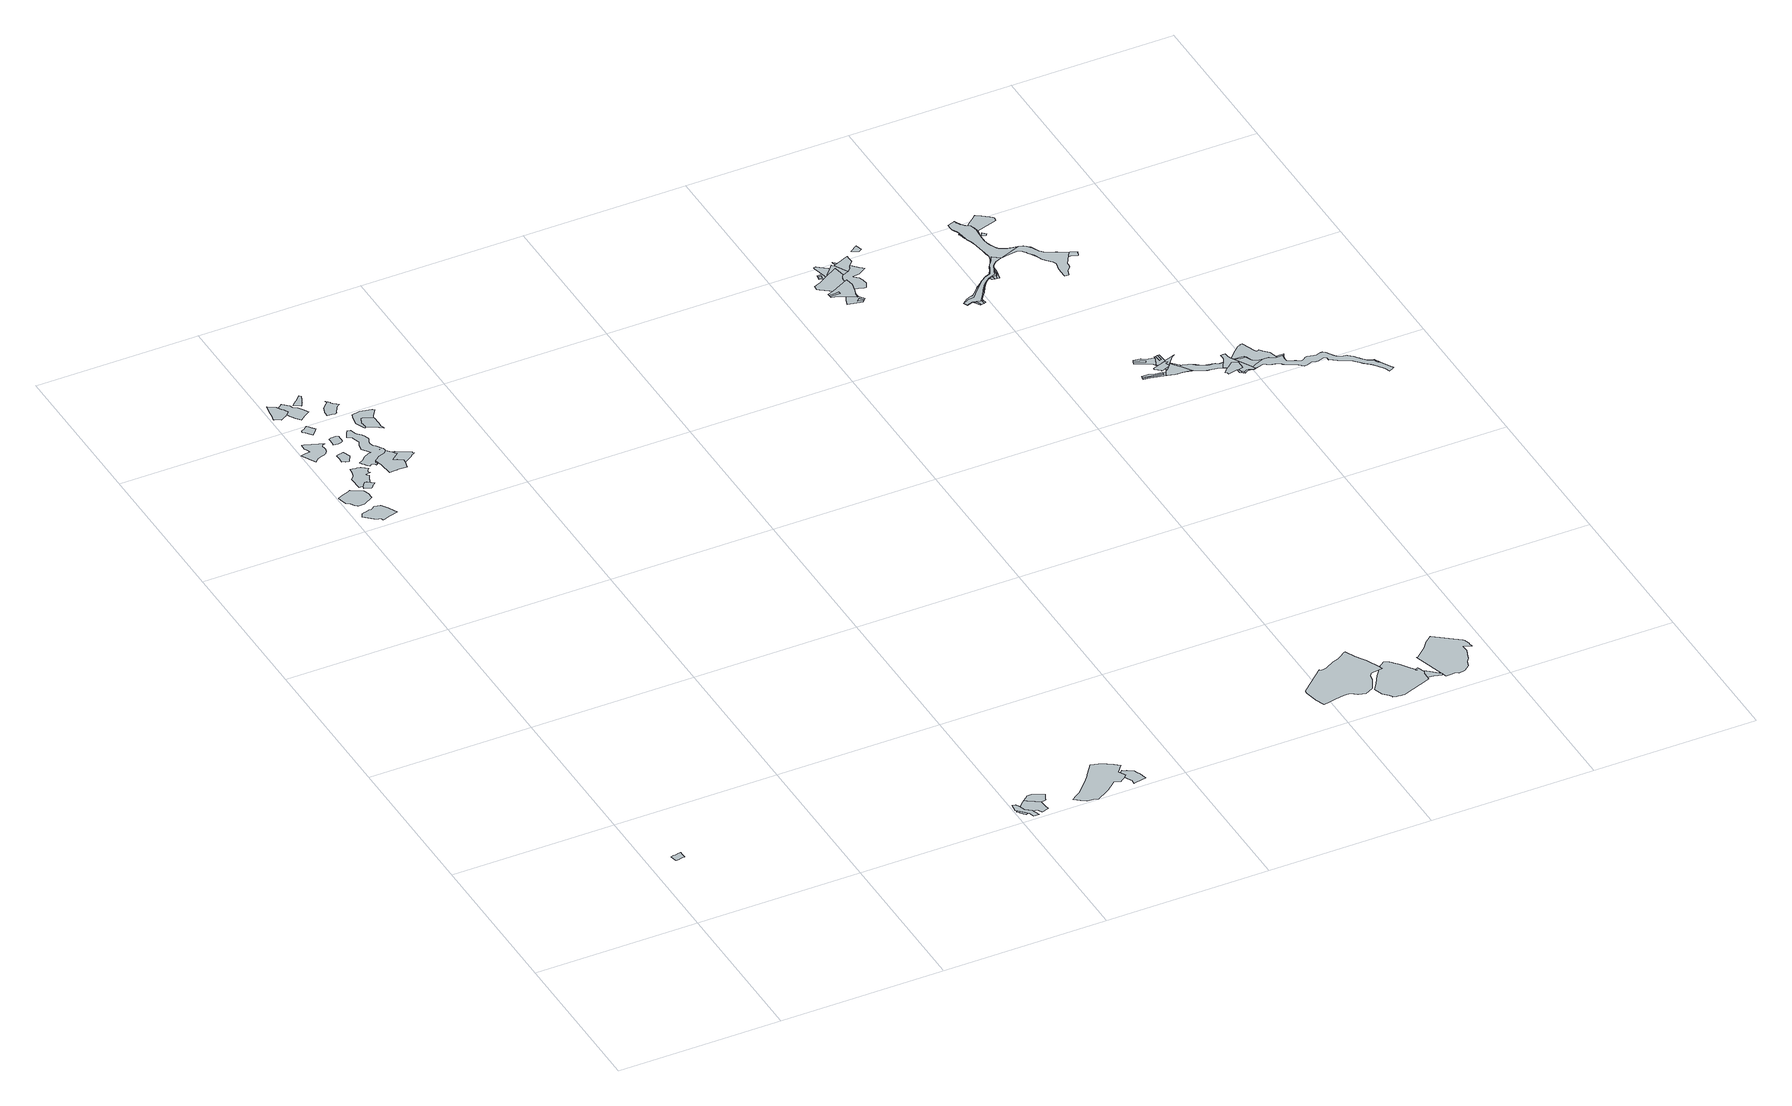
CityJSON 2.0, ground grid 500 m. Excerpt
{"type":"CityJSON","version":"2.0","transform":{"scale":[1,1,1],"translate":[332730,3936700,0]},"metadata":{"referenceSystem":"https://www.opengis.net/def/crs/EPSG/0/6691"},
"CityObjects":{
"object1":{"type":"GenericCityObject","attributes":{"prefecture":"14","disasterType":"1","areaType":"1","zoneNumber":"151-H25-66229","zoneName":"牧野西29","status":"0"},"geometry":[{"type":"MultiSurface","lod":"1","boundaries":[[[0,1,2,3,4,5,6,7,8,9,10,11,12,13]]]}]},
"object2":{"type":"GenericCityObject","attributes":{"prefecture":"14","disasterType":"1","areaType":"1","zoneNumber":"151-H25-66218","zoneName":"牧野西18","status":"0"},"geometry":[{"type":"MultiSurface","lod":"1","boundaries":[[[14,15,16,17,18,19,20,21,22,23,24,25,26,27,28,29,30,31,32,33]]]}]},
"object3":{"type":"GenericCityObject","attributes":{"prefecture":"14","disasterType":"1","areaType":"1","zoneNumber":"151-H25-66218","zoneName":"牧野西18","status":"0"},"geometry":[{"type":"MultiSurface","lod":"1","boundaries":[[[34,35,36,37,38,39,40,41,42,43,44,45,46,47,48,49,50,51,52,53]]]}]},
"object4":{"type":"GenericCityObject","attributes":{"prefecture":"14","disasterType":"1","areaType":"1","zoneNumber":"151-H25-66212","zoneName":"牧野西12","status":"0"},"geometry":[{"type":"MultiSurface","lod":"1","boundaries":[[[54,55,56,57,58,59,60,61,62,63,64,65,66,67,68,69,70,71,72,73,74,75,76,77,78,79,80,81,82,83,84,85,86,87,88,89]]]}]},
"object5":{"type":"GenericCityObject","attributes":{"prefecture":"14","disasterType":"1","areaType":"1","zoneNumber":"151-H25-66218","zoneName":"牧野西18","status":"0"},"geometry":[{"type":"MultiSurface","lod":"1","boundaries":[[[90,91,92,93,94,95,96,97,98,99,100,101,102,103,104,105,106]]]}]},
"object6":{"type":"GenericCityObject","attributes":{"prefecture":"14","disasterType":"1","areaType":"1","zoneNumber":"151-H25-66218","zoneName":"牧野西18","status":"0"},"geometry":[{"type":"MultiSurface","lod":"1","boundaries":[[[107,108,109,110,111,112,113,114,115,116,117,118,119,120,121,122,123,124,125,126,127,128,129,130,131,132,133,134]]]}]},
"object7":{"type":"GenericCityObject","attributes":{"prefecture":"14","disasterType":"1","areaType":"1","zoneNumber":"151-H25-66217","zoneName":"牧野西17","status":"0"},"geometry":[{"type":"MultiSurface","lod":"1","boundaries":[[[135,136,137,138,139,140,141,142,143,144,145,146,147,148]]]}]},
"object8":{"type":"GenericCityObject","attributes":{"prefecture":"14","disasterType":"1","areaType":"1","zoneNumber":"151-H25-66211","zoneName":"牧野西11","status":"0"},"geometry":[{"type":"MultiSurface","lod":"1","boundaries":[[[149,150,151,152,153,154,155,156,157,158,159,160,161,162,163,164,165,166,167,168,169,170]]]}]},
"object9":{"type":"GenericCityObject","attributes":{"prefecture":"14","disasterType":"1","areaType":"1","zoneNumber":"151-H25-66212","zoneName":"牧野西12","status":"0"},"geometry":[{"type":"MultiSurface","lod":"1","boundaries":[[[171,172,173,174,175,176,177,178,179,180,181,182,183,184,185,186,187]]]}]},
"object10":{"type":"GenericCityObject","attributes":{"prefecture":"14","disasterType":"1","areaType":"2","zoneNumber":"151-H25-66212","zoneName":"牧野西12","status":"0"},"geometry":[{"type":"MultiSurface","lod":"1","boundaries":[[[188,172,189,190,191,192,193]]]}]},
"object11":{"type":"GenericCityObject","attributes":{"prefecture":"14","disasterType":"1","areaType":"1","zoneNumber":"151-H25-66217","zoneName":"牧野西17","status":"0"},"geometry":[{"type":"MultiSurface","lod":"1","boundaries":[[[194,195,196,197,198,199,200,201,202,203,204,205,206,207,208,209,210,211,212,213,214]]]}]},
"object12":{"type":"GenericCityObject","attributes":{"prefecture":"14","disasterType":"1","areaType":"1","zoneNumber":"151-H25-66211","zoneName":"牧野西11","status":"0"},"geometry":[{"type":"MultiSurface","lod":"1","boundaries":[[[215,216,217,218,219,220,221,222,223,224,225,226,227,228,229,230,231,232,233,234,235]]]}]},
"object13":{"type":"GenericCityObject","attributes":{"prefecture":"14","disasterType":"1","areaType":"1","zoneNumber":"151-H25-66217","zoneName":"牧野西17","status":"0"},"geometry":[{"type":"MultiSurface","lod":"1","boundaries":[[[236,237,238,239,240,241,242,243,244,245,246,247,248,249,250,251,252,253,254,255,256,257,258,259,260,261,262,263,264,265,266,267,268,269,270,271,272,273,274,275,276,277,278,279,280,281,282,283,284,285,286,287,288,289,290,291,292,293,294,295,296,297,298,299,300,301,302,303,304,305,306]]]}]},
"object14":{"type":"GenericCityObject","attributes":{"prefecture":"14","disasterType":"1","areaType":"1","zoneNumber":"151-H25-66217","zoneName":"牧野西17","status":"0"},"geometry":[{"type":"MultiSurface","lod":"1","boundaries":[[[307,308,309,310,311,312,313,314,315,316,317,318,319,320,321,322,323,324,325,326,327,328,329,330,331,332,333,334,335,336,337]]]}]},
"object15":{"type":"GenericCityObject","attributes":{"prefecture":"14","disasterType":"1","areaType":"1","zoneNumber":"151-H25-66211","zoneName":"牧野西11","status":"0"},"geometry":[{"type":"MultiSurface","lod":"1","boundaries":[[[338,339,340,341,342,343,344,345,346,347,348,349,350,351,352,353,354]]]}]},
"object16":{"type":"GenericCityObject","attributes":{"prefecture":"14","disasterType":"1","areaType":"1","zoneNumber":"151-H25-66217","zoneName":"牧野西17","status":"0"},"geometry":[{"type":"MultiSurface","lod":"1","boundaries":[[[355,356,357,358,359,360,361,362,363,364,365,366,367,368,369,370,371,372,373]]]}]},
"object17":{"type":"GenericCityObject","attributes":{"prefecture":"14","disasterType":"1","areaType":"2","zoneNumber":"151-H25-66217","zoneName":"牧野西17","status":"0"},"geometry":[{"type":"MultiSurface","lod":"1","boundaries":[[[356,357,374,375,376,377,367,378,379,380,381,355]]]}]},
"object18":{"type":"GenericCityObject","attributes":{"prefecture":"14","disasterType":"1","areaType":"1","zoneNumber":"151-H25-66217","zoneName":"牧野西17","status":"0"},"geometry":[{"type":"MultiSurface","lod":"1","boundaries":[[[382,383,384,385,386,387,388,389,390,391,392,393,394,395,396,397,398,399,400,401,402,403,404,405,406,407,408,409,410,411,412,413,414]]]}]},
"object19":{"type":"GenericCityObject","attributes":{"prefecture":"14","disasterType":"1","areaType":"1","zoneNumber":"151-H25-66217","zoneName":"牧野西17","status":"0"},"geometry":[{"type":"MultiSurface","lod":"1","boundaries":[[[415,416,417,418,419,420,421,422,423,424,425,426,427,428,429,430,431,432,433,434,435]]]}]},
"object20":{"type":"GenericCityObject","attributes":{"prefecture":"14","disasterType":"1","areaType":"1","zoneNumber":"151-H25-66217","zoneName":"牧野西17","status":"0"},"geometry":[{"type":"MultiSurface","lod":"1","boundaries":[[[436,437,438,439,440,441,442,443,444,445,446,447,448,449,450,451,452,453,454,455,456,457,458,459,460]]]}]},
"object21":{"type":"GenericCityObject","attributes":{"prefecture":"14","disasterType":"2","areaType":"2","zoneNumber":84056,"zoneName":"西ノ沢","status":"0"},"geometry":[{"type":"MultiSurface","lod":"1","boundaries":[[[461,462,463,464,465,466,467,468,469,470,471]]]}]},
"object22":{"type":"GenericCityObject","attributes":{"prefecture":"14","disasterType":"1","areaType":"1","zoneNumber":"151-H25-66227","zoneName":"牧野西27","status":"0"},"geometry":[{"type":"MultiSurface","lod":"1","boundaries":[[[472,473,474,475,476,477,478,479,480,481,482,483,484,485,486,487,488,489,490,491,492,493,494,495,496,497,498]]]}]},
"object23":{"type":"GenericCityObject","attributes":{"prefecture":"14","disasterType":"1","areaType":"1","zoneNumber":"151-H25-66227","zoneName":"牧野西27","status":"0"},"geometry":[{"type":"MultiSurface","lod":"1","boundaries":[[[499,500,501,502,503,504,505,506,507,508,509,510,511,512,513,514,515,516,517,518]]]}]},
"object24":{"type":"GenericCityObject","attributes":{"prefecture":"14","disasterType":"1","areaType":"1","zoneNumber":"151-H25-66226","zoneName":"牧野西26","status":"0"},"geometry":[{"type":"MultiSurface","lod":"1","boundaries":[[[519,520,521,522,523,524,525,526,527,528,529,530,531,532,533,534,535,536,537,538,539,540,541,542,543,544,545,546,547,548,549]]]}]},
"object25":{"type":"GenericCityObject","attributes":{"prefecture":"14","disasterType":"1","areaType":"1","zoneNumber":"151-H25-66226","zoneName":"牧野西26","status":"0"},"geometry":[{"type":"MultiSurface","lod":"1","boundaries":[[[550,551,552,553,554,555,556,557,558,559,560,561,562,563,564,565,566,567,568,569,570]]]}]},
"object26":{"type":"GenericCityObject","attributes":{"prefecture":"14","disasterType":"1","areaType":"1","zoneNumber":"151-H23-46007","zoneName":"青野原7","status":"0"},"geometry":[{"type":"MultiSurface","lod":"1","boundaries":[[[571,572,573,574,575,576,577,578,579,580,581,582,583,584,585,586,587,588,589,590,591,592,593,594,595,596,597,598,599,600,601,602,603,604,605,606,607,608,609,610,611,612,613,614,615,616]]]}]},
"object27":{"type":"GenericCityObject","attributes":{"prefecture":"14","disasterType":"1","areaType":"1","zoneNumber":"151-H23-46007","zoneName":"青野原7","status":"0"},"geometry":[{"type":"MultiSurface","lod":"1","boundaries":[[[617,618,619,620,621,622,623,624,625,626,627,628,629,630,631,632,633,634,635,636,637,638,639,640,641,642,643,644,645,646,647,648,649]]]}]},
"object28":{"type":"GenericCityObject","attributes":{"prefecture":"14","disasterType":"1","areaType":"1","zoneNumber":"151-H23-46009","zoneName":"青野原9","status":"0"},"geometry":[{"type":"MultiSurface","lod":"1","boundaries":[[[650,651,652,653,654,655,656,657,658,659,660,661,662,663,664]]]}]},
"object29":{"type":"GenericCityObject","attributes":{"prefecture":"14","disasterType":"2","areaType":"2","zoneNumber":84940,"zoneName":"佐野川-3","status":"0"},"geometry":[{"type":"MultiSurface","lod":"1","boundaries":[[[665,666,667,668,669,670,671]]]}]},
"object30":{"type":"GenericCityObject","attributes":{"prefecture":"14","disasterType":"2","areaType":"1","zoneNumber":84940,"zoneName":"佐野川-3","status":"0"},"geometry":[{"type":"MultiSurface","lod":"1","boundaries":[[[672,673,674,675,676,677,678,679,680,681,682,683,684]]]}]},
"object31":{"type":"GenericCityObject","attributes":{"prefecture":"14","disasterType":"2","areaType":"2","zoneNumber":84941,"zoneName":"佐野川-4","status":"0"},"geometry":[{"type":"MultiSurface","lod":"1","boundaries":[[[685,686,687,688,689]]]}]},
"object32":{"type":"GenericCityObject","attributes":{"prefecture":"14","disasterType":"1","areaType":"1","zoneNumber":"151-H25-66014","zoneName":"牧野14","status":"0"},"geometry":[{"type":"MultiSurface","lod":"1","boundaries":[[[690,691,692,693,694,695,696,697,698,699,700,701,702,703,704,705,706,707,708,709,710,711,712,713,714,715,716]]]}]},
"object33":{"type":"GenericCityObject","attributes":{"prefecture":"14","disasterType":"2","areaType":"2","zoneNumber":"84939-2","zoneName":"佐野川-2","status":"0"},"geometry":[{"type":"MultiSurface","lod":"1","boundaries":[[[717,718,719,720,721]]]}]},
"object34":{"type":"GenericCityObject","attributes":{"prefecture":"14","disasterType":"2","areaType":"1","zoneNumber":"84939-2","zoneName":"佐野川-2","status":"0"},"geometry":[{"type":"MultiSurface","lod":"1","boundaries":[[[722,723,724,725,726,727,728,729,730,731,732,733,734,735,736,737,738,739,740,741,742,743,744,745,746,747,748,749,750,751,752,753,754,755,756,757,758,694,759,760,761,762]]]}]},
"object35":{"type":"GenericCityObject","attributes":{"prefecture":"14","disasterType":"1","areaType":"1","zoneNumber":"151-H25-66014","zoneName":"牧野14","status":"0"},"geometry":[{"type":"MultiSurface","lod":"1","boundaries":[[[763,764,765,766,767,768,769,770,771,772,773,774,775,776,777,778,779,780,781,782,783]]]}]},
"object36":{"type":"GenericCityObject","attributes":{"prefecture":"14","disasterType":"1","areaType":"1","zoneNumber":"151-H23-46009","zoneName":"青野原9","status":"0"},"geometry":[{"type":"MultiSurface","lod":"1","boundaries":[[[784,785,786,787,788,789,790,791,792,793,794,795,796,797,798,799,800,801,802,803,804,805,806,807,808,809,810,811,812,813,814]]]}]},
"object37":{"type":"GenericCityObject","attributes":{"prefecture":"14","disasterType":"2","areaType":"1","zoneNumber":84941,"zoneName":"佐野川-4","status":"0"},"geometry":[{"type":"MultiSurface","lod":"1","boundaries":[[[815,816,817,818,819,820,821,822,823,824,825,826,827,828,829,830,831,832,833,834,835,836,837,838]]]}]},
"object38":{"type":"GenericCityObject","attributes":{"prefecture":"14","disasterType":"1","areaType":"1","zoneNumber":"151-H25-66014","zoneName":"牧野14","status":"0"},"geometry":[{"type":"MultiSurface","lod":"1","boundaries":[[[839,840,841,842,843,844,845,846,847,848,849,850,851,852,853,854,855,856,857,858,859,860,861,862,863,864,865]]]}]},
"object39":{"type":"GenericCityObject","attributes":{"prefecture":"14","disasterType":"2","areaType":"2","zoneNumber":84938,"zoneName":"佐野川-1","status":"0"},"geometry":[{"type":"MultiSurface","lod":"1","boundaries":[[[866,867,868,869,870]]]}]},
"object40":{"type":"GenericCityObject","attributes":{"prefecture":"14","disasterType":"2","areaType":"2","zoneNumber":84040,"zoneName":"合ノ沢","status":"0"},"geometry":[{"type":"MultiSurface","lod":"1","boundaries":[[[871,872,873,874,875,876,877,878,879,880,881,882,883,884,885,886,887,888,889,890,891,892,893,894,895,896,897]]]}]},
"object41":{"type":"GenericCityObject","attributes":{"prefecture":"14","disasterType":"2","areaType":"2","zoneNumber":"84040-2","zoneName":"合ノ沢-2","status":"0"},"geometry":[{"type":"MultiSurface","lod":"1","boundaries":[[[898,899,900,901,902,903,904,905,906,907,908,909,910,911,912,913,914,915,916,917,918,919,920,921,922]]]}]},
"object42":{"type":"GenericCityObject","attributes":{"prefecture":"14","disasterType":"2","areaType":"2","zoneNumber":84974,"zoneName":"牧馬沢-2","status":"0"},"geometry":[{"type":"MultiSurface","lod":"1","boundaries":[[[923,924,925,926,927,928,929,930,931]]]}]},
"object43":{"type":"GenericCityObject","attributes":{"prefecture":"14","disasterType":"2","areaType":"2","zoneNumber":"84040-1","zoneName":"合ノ沢-1","status":"0"},"geometry":[{"type":"MultiSurface","lod":"1","boundaries":[[[932,933,934,935,936]]]}]},
"object44":{"type":"GenericCityObject","attributes":{"prefecture":"14","disasterType":"2","areaType":"2","zoneNumber":84975,"zoneName":"牧馬沢-3","status":"0"},"geometry":[{"type":"MultiSurface","lod":"1","boundaries":[[[937,938,939,940,941,942,943]]]}]},
"object45":{"type":"GenericCityObject","attributes":{"prefecture":"14","disasterType":"2","areaType":"1","zoneNumber":84040,"zoneName":"合ノ沢","status":"0"},"geometry":[{"type":"MultiSurface","lod":"1","boundaries":[[[944,945,946,947,948,949,950,951,952,953,882,954,955,956,957,958,959,960,961,962,963,964,965,966,967,968,969,970,971,972,973,974,975,976,977,978,979,980,981,982,983,984,985,986,987,988,989,990,991,992,993,994,995,996,997,998,999,1000,1001,1002,1003,1004,1005]]]}]},
"object46":{"type":"GenericCityObject","attributes":{"prefecture":"14","disasterType":"2","areaType":"1","zoneNumber":"84040-2","zoneName":"合ノ沢-2","status":"0"},"geometry":[{"type":"MultiSurface","lod":"1","boundaries":[[[1006,1007,1008,1009,1010,1011,1012,951,1013,1014,1015,1016,1017,1018,1019,1020,1021,1022,1023,1024,1025,1026,1027,1028,1029,1030,1031,1032,1033,1034,1035,1036,1037,1038,1039,1040,1041,1042,1043,1044,1045,1046,986,1047,1048,1049,1050,1051,1052,992,1053,1054,1055,1056,1057,1058,1059,1060,1061,1062,1063,1064,1065,1066,1067]]]}]},
"object47":{"type":"GenericCityObject","attributes":{"prefecture":"14","disasterType":"1","areaType":"1","zoneNumber":"151-H25-66015","zoneName":"牧野15","status":"0"},"geometry":[{"type":"MultiSurface","lod":"1","boundaries":[[[1068,1069,1070,1071,1072,1073,1074,1075,1076,1077,1078,1079,1080,1081,1082,1083,1084,1085]]]}]},
"object48":{"type":"GenericCityObject","attributes":{"prefecture":"14","disasterType":"2","areaType":"2","zoneNumber":84976,"zoneName":"牧馬沢-4","status":"0"},"geometry":[{"type":"MultiSurface","lod":"1","boundaries":[[[1086,1087,1088,1089,1090]]]}]},
"object49":{"type":"GenericCityObject","attributes":{"prefecture":"14","disasterType":"1","areaType":"1","zoneNumber":"151-H25-66015","zoneName":"牧野15","status":"0"},"geometry":[{"type":"MultiSurface","lod":"1","boundaries":[[[1091,1092,1093,1094,1095,1096,1097,1098,1099,1100,1101,1102,1103,1104,1105,1104,1106,1107,1108,1109,1110,1111,1112]]]}]},
"object50":{"type":"GenericCityObject","attributes":{"prefecture":"14","disasterType":"2","areaType":"1","zoneNumber":84976,"zoneName":"牧馬沢-4","status":"0"},"geometry":[{"type":"MultiSurface","lod":"1","boundaries":[[[1113,1114,1115,1116,1117,1118,1119,1120,1121,1122,1123,1124,1125,1126,1127,1128,1129,1130,1131,1132,1133]]]}]},
"object51":{"type":"GenericCityObject","attributes":{"prefecture":"14","disasterType":"2","areaType":"1","zoneNumber":"84040-1","zoneName":"合ノ沢-1","status":"0"},"geometry":[{"type":"MultiSurface","lod":"1","boundaries":[[[1134,1135,1136,1137,1138,1139,1140,952,1141,1142,954,1143,1144,1145,1146,1018,1147,1148,1149,1150,1151,1152,1153,1154,1155,1156,986,1157,1158,1159,988,1160,1161,1162,1163,1164,1165,1166,1057,1167,1168,1169,1170,1171,1172,1173,1174,1175,1176,1177]]]}]},
"object52":{"type":"GenericCityObject","attributes":{"prefecture":"14","disasterType":"2","areaType":"2","zoneNumber":84937,"zoneName":"上仲沢右支-3","status":"0"},"geometry":[{"type":"MultiSurface","lod":"1","boundaries":[[[1178,1179,1180,1181,1182]]]}]},
"object53":{"type":"GenericCityObject","attributes":{"prefecture":"14","disasterType":"1","areaType":"1","zoneNumber":"151-H25-66013","zoneName":"牧野13","status":"0"},"geometry":[{"type":"MultiSurface","lod":"1","boundaries":[[[1183,1184,1185,1186,1187,1188,1189,1190,1191,1192,1193,1194,1195,1196,1197,1198,1199,1200,1201,1202]]]}]},
"object54":{"type":"GenericCityObject","attributes":{"prefecture":"14","disasterType":"2","areaType":"1","zoneNumber":"84041-2","zoneName":"上仲沢-2","status":"0"},"geometry":[{"type":"MultiSurface","lod":"1","boundaries":[[[1203,1204,1205,1206,1207,1208,1209,1210,1211,1212,1213,1214,1215,1216,1217,1218,1219,1220,1221,1222,1223,1224,1225,1226,1227,1228,1229,1230,1231,1232,1233,1234,1235,1236,1237,1238,1239,1240,1241,1242,1243,1244,1245,1246,1247,1248,1249,1250,1251,1252,1253,1254,1255,1164,1256,1257,1258,1259,1260,1261,1262,1263,1264,1265,1266,1267]]]}]},
"object55":{"type":"GenericCityObject","attributes":{"prefecture":"14","disasterType":"2","areaType":"1","zoneNumber":"84041-1","zoneName":"上仲沢-1","status":"0"},"geometry":[{"type":"MultiSurface","lod":"1","boundaries":[[[1268,1269,1270,1271,1272,1273,1274,1275,1276,1277,1278,1279,1280,1281,1282,1283,1284,1285,1286,1287,1288,1289,1290,1291,1292,1293,1294,1239,1295,1296,1297,1298,1299,1300,1301,1302,1303,1247,1304,1305,1306,1307,1308,1309,1310,1311,1312,1313,1258,997,1314,1315,1316,1317,1318,1319,1320,1321,1322,1323]]]}]},
"object56":{"type":"GenericCityObject","attributes":{"prefecture":"14","disasterType":"2","areaType":"2","zoneNumber":"84041-2","zoneName":"上仲沢-2","status":"0"},"geometry":[{"type":"MultiSurface","lod":"1","boundaries":[[[1324,1325,1326,1327,1328]]]}]},
"object57":{"type":"GenericCityObject","attributes":{"prefecture":"14","disasterType":"1","areaType":"1","zoneNumber":"151-H25-66015","zoneName":"牧野15","status":"0"},"geometry":[{"type":"MultiSurface","lod":"1","boundaries":[[[1329,1330,1331,1332,1333,1334,1335,1336,1337,1338,1339,1340,1341,1342]]]}]},
"object58":{"type":"GenericCityObject","attributes":{"prefecture":"14","disasterType":"2","areaType":"2","zoneNumber":84973,"zoneName":"牧馬沢-1","status":"0"},"geometry":[{"type":"MultiSurface","lod":"1","boundaries":[[[1343,1344,1345,1346,1347]]]}]},
"object59":{"type":"GenericCityObject","attributes":{"prefecture":"14","disasterType":"2","areaType":"1","zoneNumber":84977,"zoneName":"牧馬沢-5","status":"0"},"geometry":[{"type":"MultiSurface","lod":"1","boundaries":[[[1348,1349,1350,1351,1352,1353,1354,1355,1356,1357,1358,1359,1360,1361,1362,1363,1364,1365,1366,1367,1368,1369,1331,1370,1371,1347]]]}]},
"object60":{"type":"GenericCityObject","attributes":{"prefecture":"14","disasterType":"2","areaType":"2","zoneNumber":84977,"zoneName":"牧馬沢-5","status":"0"},"geometry":[{"type":"MultiSurface","lod":"1","boundaries":[[[1372,1373,1374,1375,1376]]]}]},
"object61":{"type":"GenericCityObject","attributes":{"prefecture":"14","disasterType":"2","areaType":"2","zoneNumber":"84041-1","zoneName":"上仲沢-1","status":"0"},"geometry":[{"type":"MultiSurface","lod":"1","boundaries":[[[1377,1378,1379,1380,1381,1382,1383,1384,1385]]]}]},
"object62":{"type":"GenericCityObject","attributes":{"prefecture":"14","disasterType":"2","areaType":"1","zoneNumber":84973,"zoneName":"牧馬沢-1","status":"0"},"geometry":[{"type":"MultiSurface","lod":"1","boundaries":[[[1386,1387,1388,1389,1390,1391,1392,1393,1394,1395,1396,1397,1398,1399,1400,1401,1402,1403,1404,1405,1406,1407,1408,1409]]]}]},
"object63":{"type":"GenericCityObject","attributes":{"prefecture":"14","disasterType":"2","areaType":"1","zoneNumber":84974,"zoneName":"牧馬沢-2","status":"0"},"geometry":[{"type":"MultiSurface","lod":"1","boundaries":[[[1410,1411,1412,1413,1414,1415,1416,1417,1418,1419,1420,1421,1422,1423,1424,1425,1426,1427,1428,1429,1430,1431,1432,1433,1434,1435,1436,1437,1438,1439,1440,1441,1442,1443,1444,1445,1446,1447,1448,1449,1450,1451,1452,1453,1454,1455,1456,1457,1458,1459,1460,1461,1462,1463,1464,1465,1466,1467,1468,1469,1470,1471,1472,1473,1474,1475,1476,1477,1478,1479,1480,1481,1482,1483,1484,1485,1486,1487,1488,1489,1490,1491,1492,1493,1494,1495,1496,1497,1498,1499,1500,1501,1502,1503,1504,1505,1506,1507,1508,1509,1510,1511,1512,1513,1514,1515,1516,1517,1518,1519,1520,1521,1522,1523,1524,1525,1526,1527,1528,1529]]]}]},
"object64":{"type":"GenericCityObject","attributes":{"prefecture":"14","disasterType":"1","areaType":"1","zoneNumber":"151-H25-66015","zoneName":"牧野15","status":"0"},"geometry":[{"type":"MultiSurface","lod":"1","boundaries":[[[1530,1531,1352,1532,1354,1533,1534,1535,1536,1537,1538,1539,1540,1541,1542,1543,1544,1545,1546,1547,1548,1549,1550,1551,1552,1553,1554,1555,1556,1557,1558,1559,1560,1561,1562,1563,1564,1565,1566,1567,1568,1569,1570,1571,1572,1573,1574,1575,1576,1577,1578,1579,1580]]]}]},
"object65":{"type":"GenericCityObject","attributes":{"prefecture":"14","disasterType":"2","areaType":"1","zoneNumber":84975,"zoneName":"牧馬沢-3","status":"0"},"geometry":[{"type":"MultiSurface","lod":"1","boundaries":[[[1581,1582,1583,1584,1585,1586,1587,1588,1589,1420,1590,1591,1592,1593,1594,1595,1596,1597,1598,1599,1600,1601,1602,1603,1604,1605,1606,1607,1608,1443,1609,1610,1611,1612,1613,1614,1615,1616,1617,1618,1619,1620,1621,1622,1623,1624,1625,1626,1627,1628,1629,1630,1631,1632,1633,1634,1635,1636,1637,1638,1639,1640,1641,1642,1643,1644,1645,1646,1647,1648,1649,1650,1651,1652,1653,1654,1655,1656,1657,1658,1659,1660,1661,1484,1662,1663,1664,1665,1491,1666,1667,1668,1669,1670,1671,1672,1673,1498,1674,1675,1676,1677,1678,1679,1680,1681,1682,1683,1684,1685,1686,1687,1688,1689,1690,1691,1692,1693,1694,1695,1696,1697,1698,1699,1700,1701,1702,1703,1704,1705]]]}]}
},
"vertices":[
[89,281,0],[96,283,0],[99,283,0],[106,284,0],[104,296,0],[104,306,0],[96,305,0],[94,304,0],[84,303,0],[82,303,0],[72,301,0],[74,290,0],[77,280,0],[87,281,0],
[79,2028,0],[93,2032,0],[96,2033,0],[120,2040,0],[107,2067,0],[93,2087,0],[75,2091,0],[63,2082,0],[56,2082,0],[48,2080,0],[46,2079,0],[41,2078,0],[39,2078,0],[31,2076,0],[24,2063,0],[49,2040,0],[61,2035,0],[68,2034,0],[70,2025,0],[76,2027,0],
[13,2139,0],[20,2133,0],[30,2119,0],[36,2112,0],[38,2112,0],[44,2112,0],[47,2112,0],[48,2112,0],[57,2113,0],[88,2131,0],[88,2151,0],[82,2166,0],[49,2185,0],[42,2182,0],[29,2177,0],[15,2172,0],[10,2170,0],[6,2168,0],[7,2155,0],[12,2141,0],
[27,2344,0],[30,2347,0],[33,2351,0],[35,2352,0],[37,2354,0],[42,2356,0],[50,2359,0],[60,2361,0],[66,2365,0],[68,2367,0],[72,2371,0],[73,2374,0],[75,2381,0],[75,2391,0],[74,2399,0],[76,2402,0],[78,2405,0],[79,2406,0],[84,2406,0],[71,2411,0],[70,2411,0],[63,2413,0],[51,2419,0],[38,2425,0],[35,2426,0],[32,2426,0],[25,2428,0],[24,2411,0],[31,2397,0],[33,2389,0],[28,2392,0],[16,2390,0],[2,2387,0],[6,2380,0],[7,2379,0],[16,2362,0],
[114,2176,0],[115,2176,0],[117,2179,0],[118,2179,0],[120,2181,0],[125,2186,0],[108,2198,0],[101,2199,0],[95,2192,0],[95,2191,0],[92,2187,0],[91,2185,0],[90,2184,0],[87,2176,0],[100,2172,0],[107,2168,0],[113,2174,0],
[136,2232,0],[134,2235,0],[132,2237,0],[132,2239,0],[132,2241,0],[134,2245,0],[137,2248,0],[141,2251,0],[123,2265,0],[114,2267,0],[110,2267,0],[104,2268,0],[100,2269,0],[94,2270,0],[92,2255,0],[89,2243,0],[86,2238,0],[76,2227,0],[78,2187,0],[110,2184,0],[114,2192,0],[114,2193,0],[117,2200,0],[118,2202,0],[121,2210,0],[128,2222,0],[125,2224,0],[121,2231,0],
[112,2349,0],[103,2346,0],[102,2346,0],[97,2344,0],[94,2343,0],[88,2341,0],[90,2327,0],[89,2312,0],[96,2309,0],[98,2308,0],[99,2307,0],[100,2307,0],[108,2303,0],[121,2326,0],
[48,2568,0],[49,2569,0],[61,2580,0],[54,2594,0],[50,2599,0],[41,2613,0],[20,2628,0],[15,2598,0],[15,2597,0],[14,2590,0],[13,2583,0],[11,2575,0],[11,2574,0],[9,2566,0],[10,2565,0],[16,2566,0],[18,2564,0],[29,2557,0],[36,2560,0],[38,2562,0],[41,2563,0],[46,2566,0],
[93,2477,0],[87,2485,0],[85,2488,0],[83,2491,0],[82,2491,0],[80,2494,0],[75,2499,0],[64,2489,0],[55,2486,0],[53,2480,0],[54,2479,0],[60,2473,0],[67,2466,0],[71,2462,0],[73,2459,0],[75,2456,0],[88,2469,0],
[90,2481,0],[77,2478,0],[65,2471,0],[67,2468,0],[71,2463,0],[83,2473,0],
[105,2410,0],[104,2402,0],[104,2400,0],[103,2392,0],[117,2389,0],[128,2391,0],[133,2394,0],[134,2401,0],[134,2404,0],[134,2408,0],[134,2411,0],[134,2419,0],[128,2421,0],[127,2422,0],[114,2420,0],[113,2421,0],[111,2420,0],[110,2420,0],[106,2419,0],[105,2419,0],[105,2411,0],
[86,2538,0],[94,2543,0],[96,2545,0],[111,2555,0],[102,2574,0],[93,2584,0],[83,2591,0],[78,2604,0],[60,2619,0],[54,2614,0],[52,2612,0],[50,2611,0],[46,2607,0],[45,2605,0],[39,2600,0],[47,2587,0],[49,2578,0],[57,2560,0],[66,2544,0],[78,2532,0],[84,2536,0],
[160,2420,0],[159,2419,0],[157,2414,0],[156,2412,0],[152,2405,0],[163,2398,0],[167,2387,0],[172,2370,0],[167,2359,0],[162,2338,0],[175,2321,0],[180,2313,0],[172,2313,0],[157,2304,0],[155,2302,0],[142,2291,0],[130,2284,0],[134,2278,0],[136,2276,0],[144,2266,0],[145,2265,0],[149,2259,0],[157,2265,0],[160,2265,0],[161,2265,0],[162,2264,0],[163,2263,0],[168,2256,0],[169,2257,0],[173,2259,0],[172,2260,0],[171,2263,0],[170,2264,0],[171,2270,0],[172,2273,0],[175,2276,0],[178,2278,0],[188,2286,0],[189,2287,0],[192,2289,0],[201,2291,0],[211,2295,0],[214,2297,0],[217,2301,0],[218,2303,0],[219,2307,0],[219,2309,0],[218,2312,0],[217,2314,0],[216,2315,0],[214,2319,0],[209,2325,0],[204,2333,0],[199,2340,0],[195,2349,0],[195,2354,0],[196,2360,0],[199,2365,0],[201,2370,0],[202,2372,0],[202,2376,0],[201,2380,0],[197,2388,0],[193,2395,0],[188,2401,0],[183,2406,0],[181,2410,0],[178,2415,0],[177,2419,0],[176,2428,0],[166,2431,0],
[180,2250,0],[184,2209,0],[214,2211,0],[238,2209,0],[240,2219,0],[241,2221,0],[242,2226,0],[243,2232,0],[243,2234,0],[244,2242,0],[229,2251,0],[215,2256,0],[225,2264,0],[241,2276,0],[236,2282,0],[235,2284,0],[232,2288,0],[226,2295,0],[222,2299,0],[213,2307,0],[212,2308,0],[206,2314,0],[201,2306,0],[199,2305,0],[196,2303,0],[191,2300,0],[185,2299,0],[180,2298,0],[176,2296,0],[172,2294,0],[170,2292,0],
[112,2598,0],[114,2600,0],[116,2604,0],[117,2607,0],[118,2610,0],[119,2612,0],[126,2627,0],[120,2632,0],[106,2617,0],[100,2612,0],[98,2610,0],[94,2607,0],[93,2606,0],[87,2601,0],[100,2595,0],[107,2589,0],[112,2597,0],
[251,2235,0],[258,2239,0],[267,2246,0],[273,2251,0],[274,2252,0],[279,2255,0],[283,2257,0],[279,2261,0],[280,2263,0],[281,2264,0],[276,2267,0],[272,2269,0],[246,2283,0],[232,2290,0],[202,2307,0],[191,2280,0],[203,2223,0],[208,2210,0],[237,2227,0],
[270,2249,0],[264,2259,0],[265,2266,0],[268,2271,0],[239,2287,0],[232,2272,0],[238,2245,0],[244,2231,0],
[178,2515,0],[179,2520,0],[187,2535,0],[189,2538,0],[195,2544,0],[201,2547,0],[196,2550,0],[195,2552,0],[193,2553,0],[187,2560,0],[183,2564,0],[183,2566,0],[174,2578,0],[175,2574,0],[174,2570,0],[173,2568,0],[171,2566,0],[165,2560,0],[162,2558,0],[159,2554,0],[156,2550,0],[154,2546,0],[153,2542,0],[152,2539,0],[150,2533,0],[150,2526,0],[149,2519,0],[150,2517,0],[156,2516,0],[157,2516,0],[163,2516,0],[172,2515,0],[175,2515,0],
[218,2444,0],[219,2435,0],[219,2434,0],[220,2427,0],[220,2424,0],[238,2413,0],[251,2405,0],[262,2395,0],[261,2400,0],[261,2401,0],[259,2409,0],[259,2414,0],[259,2423,0],[259,2436,0],[259,2438,0],[259,2449,0],[256,2450,0],[248,2455,0],[238,2460,0],[231,2463,0],[227,2464,0],
[216,2419,0],[219,2424,0],[220,2426,0],[222,2428,0],[227,2431,0],[235,2433,0],[240,2433,0],[256,2434,0],[257,2445,0],[257,2446,0],[257,2447,0],[260,2456,0],[267,2467,0],[270,2471,0],[271,2473,0],[276,2480,0],[271,2486,0],[237,2493,0],[212,2489,0],[209,2480,0],[206,2469,0],[206,2466,0],[205,2463,0],[202,2450,0],[214,2423,0],
[1008,60,0],[1022,44,0],[1036,30,0],[1041,13,0],[1058,13,0],[1049,39,0],[1031,52,0],[1025,70,0],[1020,81,0],[1015,82,0],[1010,84,0],
[1011,49,0],[1014,43,0],[1021,34,0],[1025,29,0],[1026,28,0],[1043,35,0],[1047,35,0],[1049,34,0],[1062,33,0],[1069,19,0],[1077,21,0],[1079,22,0],[1082,23,0],[1084,24,0],[1091,26,0],[1090,40,0],[1088,61,0],[1085,63,0],[1073,72,0],[1063,77,0],[1061,78,0],[1049,89,0],[1042,82,0],[1027,68,0],[1025,67,0],[1009,53,0],[1008,51,0],
[1081,103,0],[1067,103,0],[1057,94,0],[1057,96,0],[1053,91,0],[1050,88,0],[1047,84,0],[1046,83,0],[1041,77,0],[1049,70,0],[1066,59,0],[1072,57,0],[1085,60,0],[1103,64,0],[1106,72,0],[1107,73,0],[1109,77,0],[1110,80,0],[1113,86,0],[1099,94,0],
[1340,56,0],[1350,64,0],[1338,87,0],[1358,110,0],[1342,122,0],[1327,134,0],[1307,144,0],[1284,150,0],[1256,112,0],[1254,110,0],[1243,95,0],[1220,71,0],[1200,51,0],[1179,38,0],[1176,35,0],[1171,32,0],[1188,19,0],[1202,7,0],[1220,6,0],[1235,2,0],[1240,5,0],[1244,7,0],[1258,16,0],[1276,27,0],[1295,43,0],[1301,48,0],[1309,54,0],[1325,44,0],[1329,47,0],[1333,50,0],[1338,54,0],
[1340,78,0],[1338,76,0],[1337,75,0],[1330,69,0],[1336,58,0],[1341,59,0],[1344,55,0],[1348,46,0],[1354,35,0],[1353,21,0],[1361,23,0],[1363,23,0],[1370,24,0],[1377,25,0],[1393,28,0],[1388,51,0],[1382,62,0],[1378,70,0],[1362,83,0],[1359,81,0],[1350,88,0],
[2159,252,0],[2154,259,0],[2141,290,0],[2137,288,0],[2115,273,0],[2109,270,0],[2090,264,0],[2064,249,0],[2058,247,0],[2052,245,0],[2042,246,0],[2039,248,0],[1962,180,0],[1962,179,0],[1961,173,0],[1961,166,0],[1963,159,0],[1965,148,0],[1966,143,0],[1969,132,0],[1973,122,0],[1976,113,0],[1980,104,0],[1996,106,0],[2016,110,0],[2035,113,0],[2051,116,0],[2066,116,0],[2084,101,0],[2105,96,0],[2130,108,0],[2141,128,0],[2149,144,0],[2152,161,0],[2155,166,0],[2159,170,0],[2164,172,0],[2173,173,0],[2196,176,0],[2195,180,0],[2193,186,0],[2190,193,0],[2185,206,0],[2181,213,0],[2173,228,0],[2163,245,0],
[2288,76,0],[2288,100,0],[2290,106,0],[2293,112,0],[2285,131,0],[2283,134,0],[2275,131,0],[2258,155,0],[2247,171,0],[2235,185,0],[2232,189,0],[2226,194,0],[2222,196,0],[2217,199,0],[2213,201,0],[2191,183,0],[2181,169,0],[2169,153,0],[2159,138,0],[2149,121,0],[2135,101,0],[2143,73,0],[2158,58,0],[2163,50,0],[2163,49,0],[2162,48,0],[2170,46,0],[2172,46,0],[2174,45,0],[2178,45,0],[2184,44,0],[2187,44,0],[2197,43,0],
[2306,106,0],[2298,112,0],[2288,119,0],[2278,126,0],[2275,128,0],[2237,112,0],[2230,88,0],[2279,84,0],[2280,84,0],[2306,82,0],[2318,79,0],[2321,79,0],[2329,76,0],[2331,76,0],[2332,80,0],
[1622,2372,0],[1642,2371,0],[1652,2371,0],[1652,2379,0],[1642,2378,0],[1622,2378,0],[1622,2375,0],
[1689,2351,0],[1690,2354,0],[1694,2366,0],[1698,2381,0],[1700,2388,0],[1700,2395,0],[1699,2405,0],[1696,2418,0],[1642,2389,0],[1622,2382,0],[1622,2366,0],[1642,2363,0],[1688,2335,0],
[1632,2460,0],[1641,2457,0],[1642,2466,0],[1633,2467,0],[1632,2463,0],
[1689,2411,0],[1689,2423,0],[1689,2428,0],[1690,2433,0],[1694,2439,0],[1698,2442,0],[1693,2479,0],[1653,2456,0],[1650,2454,0],[1629,2441,0],[1614,2434,0],[1612,2433,0],[1611,2433,0],[1610,2432,0],[1605,2431,0],[1604,2418,0],[1603,2418,0],[1603,2417,0],[1605,2417,0],[1607,2416,0],[1608,2415,0],[1611,2412,0],[1621,2403,0],[1632,2395,0],[1647,2387,0],[1652,2384,0],[1691,2363,0],
[1698,2316,0],[1688,2327,0],[1681,2320,0],[1695,2313,0],[1697,2315,0],
[1708,2469,0],[1702,2480,0],[1695,2491,0],[1690,2497,0],[1672,2476,0],[1664,2468,0],[1661,2465,0],[1659,2461,0],[1659,2458,0],[1658,2453,0],[1655,2444,0],[1650,2435,0],[1649,2425,0],[1661,2401,0],[1660,2396,0],[1657,2385,0],[1656,2382,0],[1654,2378,0],[1653,2376,0],[1653,2374,0],[1654,2372,0],[1655,2371,0],[1656,2368,0],[1660,2354,0],[1660,2351,0],[1653,2335,0],[1647,2319,0],[1691,2309,0],[1702,2320,0],[1693,2333,0],[1691,2338,0],[1690,2348,0],[1690,2355,0],[1689,2379,0],[1686,2400,0],[1687,2420,0],[1691,2435,0],[1699,2443,0],[1706,2446,0],[1717,2450,0],[1713,2458,0],
[1689,2430,0],[1690,2434,0],[1692,2438,0],[1684,2450,0],[1685,2453,0],[1689,2461,0],[1697,2468,0],[1689,2476,0],[1685,2479,0],[1676,2488,0],[1656,2503,0],[1654,2504,0],[1648,2509,0],[1645,2508,0],[1641,2507,0],[1642,2500,0],[1643,2497,0],[1650,2468,0],[1651,2462,0],[1659,2429,0],[1684,2426,0],
[2336,66,0],[2355,67,0],[2358,67,0],[2368,67,0],[2370,67,0],[2374,62,0],[2393,65,0],[2411,79,0],[2418,98,0],[2426,109,0],[2433,128,0],[2439,143,0],[2438,167,0],[2462,155,0],[2462,156,0],[2460,165,0],[2460,172,0],[2457,180,0],[2455,186,0],[2451,192,0],[2380,246,0],[2373,241,0],[2359,229,0],[2356,226,0],[2354,223,0],[2341,206,0],[2318,187,0],[2313,183,0],[2311,181,0],[2307,178,0],[2303,177,0],
[1728,2462,0],[1730,2467,0],[1732,2471,0],[1734,2474,0],[1740,2480,0],[1747,2486,0],[1748,2490,0],[1747,2497,0],[1746,2505,0],[1746,2512,0],[1654,2474,0],[1643,2472,0],[1634,2472,0],[1631,2455,0],[1640,2453,0],[1651,2449,0],[1687,2421,0],[1691,2436,0],[1693,2440,0],[1696,2443,0],[1702,2446,0],[1708,2449,0],[1721,2455,0],[1726,2459,0],
[1736,2399,0],[1731,2411,0],[1719,2423,0],[1718,2424,0],[1739,2427,0],[1764,2442,0],[1759,2447,0],[1757,2449,0],[1749,2459,0],[1734,2473,0],[1731,2476,0],[1698,2507,0],[1700,2491,0],[1669,2472,0],[1651,2454,0],[1656,2427,0],[1675,2419,0],[1665,2406,0],[1659,2395,0],[1656,2390,0],[1659,2387,0],[1692,2376,0],[1695,2374,0],[1719,2366,0],[1723,2365,0],[1728,2363,0],[1738,2381,0],
[1796,2524,0],[1791,2545,0],[1767,2529,0],[1786,2517,0],[1789,2519,0],
[2007,2206,0],[2018,2223,0],[2032,2237,0],[2047,2248,0],[2068,2256,0],[2076,2276,0],[2084,2293,0],[2098,2308,0],[2118,2314,0],[2097,2332,0],[2089,2315,0],[2076,2300,0],[2067,2280,0],[2059,2264,0],[2042,2257,0],[2025,2244,0],[2010,2230,0],[1996,2216,0],[1983,2201,0],[1972,2189,0],[1953,2186,0],[1934,2176,0],[1937,2170,0],[1938,2166,0],[1956,2172,0],[1980,2165,0],[1996,2189,0],
[1983,2152,0],[1982,2171,0],[1990,2184,0],[2003,2200,0],[2013,2217,0],[2026,2232,0],[2040,2245,0],[2058,2253,0],[2072,2270,0],[2079,2288,0],[2091,2304,0],[2104,2312,0],[2095,2319,0],[2086,2308,0],[2073,2292,0],[2066,2272,0],[2055,2260,0],[2036,2251,0],[2020,2238,0],[2005,2224,0],[1992,2209,0],[1978,2194,0],[1967,2172,0],[1974,2150,0],[1979,2151,0],
[2214,1649,0],[2234,1647,0],[2253,1642,0],[2273,1639,0],[2274,1644,0],[2254,1648,0],[2234,1651,0],[2215,1655,0],[2214,1652,0],
[2066,2237,0],[2070,2250,0],[2060,2251,0],[2061,2237,0],[2064,2237,0],
[2224,1726,0],[2242,1717,0],[2254,1711,0],[2257,1716,0],[2244,1723,0],[2226,1730,0],[2225,1728,0],
[2066,2474,0],[2071,2455,0],[2074,2433,0],[2080,2415,0],[2084,2397,0],[2087,2377,0],[2090,2355,0],[2092,2338,0],[2092,2335,0],[2088,2316,0],[2071,2292,0],[2066,2280,0],[2057,2265,0],[2042,2258,0],[2024,2245,0],[2008,2231,0],[1993,2218,0],[1980,2204,0],[1970,2196,0],[1965,2196,0],[1957,2193,0],[1951,2190,0],[1933,2177,0],[1939,2165,0],[1954,2169,0],[1959,2169,0],[1984,2164,0],[1987,2170,0],[1991,2178,0],[1998,2187,0],[2005,2196,0],[2009,2204,0],[2020,2221,0],[2032,2236,0],[2047,2247,0],[2053,2249,0],[2070,2247,0],[2072,2252,0],[2077,2276,0],[2085,2293,0],[2099,2307,0],[2181,2339,0],[2164,2342,0],[2146,2347,0],[2135,2353,0],[2128,2362,0],[2124,2368,0],[2117,2385,0],[2113,2404,0],[2113,2423,0],[2116,2462,0],[2114,2468,0],[2111,2481,0],[2105,2485,0],[2087,2502,0],[2080,2520,0],[2076,2519,0],[2069,2517,0],[2062,2514,0],[2057,2512,0],[2056,2499,0],[2057,2491,0],
[2067,2469,0],[2071,2445,0],[2076,2426,0],[2081,2409,0],[2086,2389,0],[2089,2367,0],[2090,2347,0],[2093,2328,0],[2091,2323,0],[2083,2310,0],[2072,2293,0],[2063,2273,0],[2054,2262,0],[2035,2254,0],[2017,2240,0],[2001,2227,0],[1988,2212,0],[1974,2199,0],[1963,2196,0],[1955,2192,0],[1948,2184,0],[1965,2161,0],[1971,2150,0],[1988,2153,0],[1987,2171,0],[1994,2181,0],[2006,2197,0],[2016,2214,0],[2028,2231,0],[2041,2243,0],[2059,2251,0],[2072,2250,0],[2075,2256,0],[2076,2263,0],[2076,2269,0],[2080,2287,0],[2093,2302,0],[2107,2310,0],[2112,2312,0],[2182,2338,0],[2173,2340,0],[2159,2343,0],[2144,2347,0],[2134,2353,0],[2128,2360,0],[2119,2379,0],[2114,2397,0],[2113,2418,0],[2117,2458,0],[2116,2465,0],[2115,2470,0],[2110,2482,0],[2104,2485,0],[2097,2490,0],[2093,2495,0],[2082,2512,0],[2076,2510,0],[2069,2508,0],[2062,2506,0],[2057,2504,0],[2058,2496,0],[2060,2484,0],
[2285,1659,0],[2293,1662,0],[2296,1663,0],[2302,1666,0],[2305,1672,0],[2301,1681,0],[2308,1685,0],[2303,1692,0],[2285,1685,0],[2282,1684,0],[2271,1679,0],[2267,1678,0],[2261,1676,0],[2260,1672,0],[2269,1665,0],[2276,1658,0],[2275,1656,0],[2283,1659,0],
[2291,1723,0],[2293,1702,0],[2298,1703,0],[2297,1724,0],[2294,1723,0],
[2279,1676,0],[2281,1671,0],[2284,1666,0],[2290,1658,0],[2292,1654,0],[2306,1672,0],[2308,1675,0],[2324,1694,0],[2327,1698,0],[2329,1700,0],[2331,1701,0],[2334,1703,0],[2335,1704,0],[2336,1704,0],[2339,1706,0],[2333,1703,0],[2330,1702,0],[2328,1701,0],[2316,1698,0],[2297,1689,0],[2294,1688,0],[2278,1680,0],
[2322,1625,0],[2330,1624,0],[2343,1623,0],[2352,1619,0],[2346,1628,0],[2332,1647,0],[2319,1666,0],[2306,1684,0],[2304,1703,0],[2302,1724,0],[2287,1723,0],[2286,1713,0],[2275,1689,0],[2278,1682,0],[2288,1663,0],[2289,1659,0],[2288,1655,0],[2278,1633,0],[2289,1629,0],[2301,1626,0],[2314,1625,0],
[2067,2470,0],[2071,2451,0],[2074,2430,0],[2080,2414,0],[2085,2394,0],[2088,2373,0],[2091,2350,0],[2087,2314,0],[2075,2297,0],[2065,2278,0],[2063,2271,0],[2062,2268,0],[2059,2265,0],[2043,2257,0],[2052,2238,0],[2074,2236,0],[2077,2250,0],[2078,2256,0],[2080,2272,0],[2081,2286,0],[2083,2291,0],[2097,2306,0],[2178,2339,0],[2154,2345,0],[2149,2346,0],[2141,2349,0],[2131,2358,0],[2125,2365,0],[2118,2384,0],[2112,2401,0],[2113,2422,0],[2117,2460,0],[2114,2470,0],[2109,2483,0],[2106,2484,0],[2099,2489,0],[2094,2493,0],[2089,2500,0],[2081,2517,0],[2074,2515,0],[2064,2512,0],[2057,2509,0],[2057,2498,0],[2058,2489,0],
[2133,2430,0],[2123,2439,0],[2118,2429,0],[2129,2424,0],[2131,2427,0],
[2118,2453,0],[2174,2471,0],[2178,2472,0],[2184,2474,0],[2185,2485,0],[2182,2490,0],[2176,2496,0],[2158,2510,0],[2142,2519,0],[2137,2515,0],[2134,2512,0],[2110,2493,0],[2103,2486,0],[2101,2484,0],[2088,2471,0],[2064,2462,0],[2064,2460,0],[2066,2456,0],[2070,2438,0],[2116,2453,0],
[2073,2437,0],[2079,2419,0],[2083,2401,0],[2087,2381,0],[2089,2359,0],[2093,2339,0],[2095,2332,0],[2096,2326,0],[2095,2320,0],[2095,2313,0],[2099,2313,0],[2108,2313,0],[2127,2315,0],[2149,2319,0],[2170,2321,0],[2178,2319,0],[2185,2315,0],[2188,2311,0],[2191,2308,0],[2194,2299,0],[2205,2285,0],[2213,2266,0],[2215,2261,0],[2224,2248,0],[2237,2234,0],[2240,2228,0],[2241,2221,0],[2237,2202,0],[2236,2186,0],[2236,2163,0],[2249,2162,0],[2255,2180,0],[2268,2193,0],[2269,2201,0],[2269,2210,0],[2294,2252,0],[2281,2259,0],[2264,2268,0],[2254,2273,0],[2238,2281,0],[2225,2296,0],[2216,2317,0],[2205,2328,0],[2199,2332,0],[2184,2339,0],[2173,2341,0],[2154,2346,0],[2136,2354,0],[2132,2356,0],[2122,2371,0],[2116,2389,0],[2113,2402,0],[2113,2409,0],[2118,2458,0],[2117,2462,0],[2110,2483,0],[2105,2484,0],[2102,2487,0],[2096,2486,0],[2090,2484,0],[2083,2483,0],[2076,2481,0],[2069,2479,0],[2064,2477,0],[2070,2461,0],
[2072,2441,0],[2078,2421,0],[2082,2404,0],[2087,2385,0],[2089,2363,0],[2092,2341,0],[2094,2333,0],[2095,2323,0],[2095,2315,0],[2115,2315,0],[2145,2318,0],[2166,2321,0],[2176,2320,0],[2182,2317,0],[2186,2313,0],[2189,2310,0],[2193,2301,0],[2202,2287,0],[2216,2261,0],[2234,2252,0],[2244,2239,0],[2248,2232,0],[2270,2235,0],[2292,2236,0],[2311,2228,0],[2317,2243,0],[2299,2252,0],[2268,2269,0],[2264,2271,0],[2245,2277,0],[2234,2284,0],[2229,2289,0],[2224,2300,0],[2213,2322,0],[2205,2330,0],[2197,2335,0],[2170,2342,0],[2151,2347,0],[2138,2352,0],[2130,2358,0],[2120,2375,0],[2115,2393,0],[2112,2404,0],[2112,2417,0],[2117,2464,0],[2116,2466,0],[2101,2486,0],[2097,2491,0],[2092,2489,0],[2086,2488,0],[2079,2486,0],[2073,2484,0],[2067,2482,0],[2062,2480,0],[2065,2474,0],[2069,2464,0],
[2247,2163,0],[2250,2182,0],[2246,2183,0],[2243,2163,0],[2245,2163,0],
[2443,1563,0],[2460,1566,0],[2466,1567,0],[2481,1570,0],[2481,1597,0],[2463,1603,0],[2447,1589,0],[2445,1588,0],[2435,1579,0],[2433,1576,0],[2428,1572,0],[2433,1566,0],[2433,1561,0],[2439,1562,0],
[2472,1547,0],[2476,1551,0],[2471,1554,0],[2469,1549,0],[2471,1548,0],
[2474,1549,0],[2479,1553,0],[2484,1555,0],[2490,1555,0],[2494,1554,0],[2499,1552,0],[2505,1550,0],[2511,1550,0],[2503,1565,0],[2491,1586,0],[2480,1606,0],[2468,1626,0],[2466,1635,0],[2465,1646,0],[2452,1646,0],[2452,1635,0],[2451,1626,0],[2432,1592,0],[2439,1590,0],[2447,1587,0],[2457,1581,0],[2461,1576,0],[2470,1557,0],[2470,1550,0],
[2457,1646,0],[2456,1635,0],[2462,1635,0],[2462,1646,0],[2460,1646,0],
[2298,2249,0],[2278,2254,0],[2266,2265,0],[2256,2243,0],[2271,2237,0],[2294,2239,0],[2312,2231,0],[2314,2235,0],[2316,2241,0],
[2538,1579,0],[2530,1580,0],[2526,1581,0],[2521,1584,0],[2515,1592,0],[2513,1599,0],[2509,1605,0],[2506,1607,0],[2501,1608,0],[2495,1608,0],[2489,1608,0],[2484,1610,0],[2477,1613,0],[2472,1615,0],[2470,1616,0],[2468,1618,0],[2464,1577,0],[2463,1559,0],[2463,1554,0],[2476,1544,0],[2480,1547,0],[2496,1555,0],[2517,1565,0],[2545,1578,0],
[2849,1381,0],[2846,1386,0],[2837,1399,0],[2827,1417,0],[2821,1423,0],[2818,1428,0],[2816,1433,0],[2798,1444,0],[2785,1459,0],[2773,1475,0],[2760,1488,0],[2758,1489,0],[2751,1490,0],[2745,1491,0],[2740,1492,0],[2736,1495,0],[2728,1505,0],[2714,1526,0],[2709,1530,0],[2704,1532,0],[2698,1532,0],[2692,1530,0],[2686,1528,0],[2679,1528,0],[2670,1530,0],[2660,1533,0],[2653,1532,0],[2647,1527,0],[2637,1522,0],[2625,1532,0],[2606,1538,0],[2603,1540,0],[2601,1543,0],[2600,1548,0],[2600,1555,0],[2603,1568,0],[2580,1568,0],[2576,1570,0],[2564,1577,0],[2528,1578,0],[2522,1581,0],[2518,1587,0],[2514,1599,0],[2510,1607,0],[2506,1612,0],[2499,1613,0],[2477,1615,0],[2454,1614,0],[2431,1613,0],[2424,1617,0],[2416,1620,0],[2407,1621,0],[2393,1624,0],[2375,1634,0],[2370,1639,0],[2364,1644,0],[2354,1649,0],[2340,1655,0],[2294,1642,0],[2275,1648,0],[2255,1653,0],[2236,1658,0],[2215,1659,0],[2213,1645,0],[2233,1643,0],[2252,1637,0],[2271,1634,0],[2291,1628,0],[2310,1625,0],[2331,1624,0],[2351,1619,0],[2367,1613,0],[2385,1603,0],[2401,1600,0],[2410,1599,0],[2423,1597,0],[2430,1593,0],[2441,1588,0],[2448,1582,0],[2456,1574,0],[2475,1545,0],[2480,1549,0],[2489,1552,0],[2494,1551,0],[2499,1550,0],[2508,1550,0],[2516,1551,0],[2539,1557,0],[2545,1553,0],[2552,1548,0],[2558,1546,0],[2566,1544,0],[2572,1543,0],[2580,1538,0],[2588,1531,0],[2592,1528,0],[2598,1524,0],[2616,1516,0],[2635,1499,0],[2642,1499,0],[2660,1506,0],[2664,1505,0],[2667,1504,0],[2672,1501,0],[2677,1501,0],[2696,1507,0],[2700,1508,0],[2704,1507,0],[2706,1503,0],[2707,1495,0],[2727,1480,0],[2747,1470,0],[2758,1463,0],[2773,1449,0],[2786,1433,0],[2800,1420,0],[2814,1405,0],[2825,1388,0],[2832,1372,0],[2842,1377,0],
[2483,1555,0],[2487,1555,0],[2500,1552,0],[2509,1550,0],[2514,1551,0],[2523,1554,0],[2532,1557,0],[2538,1558,0],[2542,1556,0],[2550,1549,0],[2557,1545,0],[2560,1544,0],[2568,1544,0],[2575,1543,0],[2579,1539,0],[2584,1534,0],[2589,1530,0],[2593,1527,0],[2586,1562,0],[2585,1566,0],[2581,1581,0],[2577,1596,0],[2562,1613,0],[2560,1616,0],[2556,1621,0],[2555,1620,0],[2553,1619,0],[2549,1617,0],[2546,1620,0],[2544,1625,0],[2528,1665,0],[2523,1666,0],[2522,1665,0],[2520,1663,0],[2517,1662,0],[2515,1661,0],[2510,1658,0],[2496,1645,0],[2474,1623,0],[2466,1613,0],[2461,1607,0],[2448,1590,0],[2450,1589,0],[2457,1587,0],[2466,1580,0],[2469,1577,0],[2470,1573,0],[2471,1567,0],[2472,1558,0],[2482,1562,0],[2479,1558,0],
[2847,1384,0],[2835,1402,0],[2825,1420,0],[2817,1437,0],[2804,1442,0],[2796,1447,0],[2783,1462,0],[2771,1478,0],[2764,1484,0],[2755,1489,0],[2748,1490,0],[2739,1492,0],[2726,1508,0],[2711,1529,0],[2706,1532,0],[2701,1533,0],[2696,1532,0],[2688,1528,0],[2682,1527,0],[2676,1528,0],[2664,1531,0],[2657,1532,0],[2652,1530,0],[2645,1525,0],[2638,1522,0],[2622,1533,0],[2604,1539,0],[2600,1543,0],[2601,1554,0],[2603,1563,0],[2608,1573,0],[2573,1572,0],[2555,1576,0],[2541,1579,0],[2530,1579,0],[2525,1576,0],[2518,1577,0],[2514,1579,0],[2513,1584,0],[2512,1589,0],[2512,1602,0],[2510,1606,0],[2507,1611,0],[2503,1613,0],[2495,1614,0],[2474,1616,0],[2451,1615,0],[2428,1614,0],[2421,1620,0],[2412,1622,0],[2388,1626,0],[2378,1635,0],[2372,1640,0],[2367,1644,0],[2359,1646,0],[2339,1653,0],[2326,1664,0],[2313,1678,0],[2301,1694,0],[2296,1712,0],[2294,1715,0],[2268,1721,0],[2261,1724,0],[2249,1732,0],[2228,1735,0],[2222,1721,0],[2239,1712,0],[2252,1705,0],[2256,1703,0],[2270,1692,0],[2280,1674,0],[2291,1656,0],[2303,1626,0],[2309,1625,0],[2320,1625,0],[2332,1625,0],[2347,1623,0],[2357,1617,0],[2383,1603,0],[2391,1601,0],[2399,1600,0],[2419,1598,0],[2438,1590,0],[2454,1578,0],[2475,1544,0],[2485,1552,0],[2490,1552,0],[2497,1550,0],[2504,1548,0],[2508,1549,0],[2512,1550,0],[2534,1558,0],[2540,1557,0],[2550,1548,0],[2556,1545,0],[2563,1544,0],[2569,1543,0],[2580,1539,0],[2584,1533,0],[2588,1529,0],[2595,1526,0],[2613,1517,0],[2629,1505,0],[2636,1501,0],[2645,1501,0],[2656,1505,0],[2665,1506,0],[2673,1503,0],[2679,1503,0],[2692,1506,0],[2702,1510,0],[2705,1507,0],[2705,1493,0],[2714,1491,0],[2723,1484,0],[2731,1478,0],[2744,1472,0],[2756,1465,0],[2770,1451,0],[2783,1436,0],[2798,1422,0],[2812,1407,0],[2823,1391,0],[2833,1376,0],[2838,1379,0]
]}
